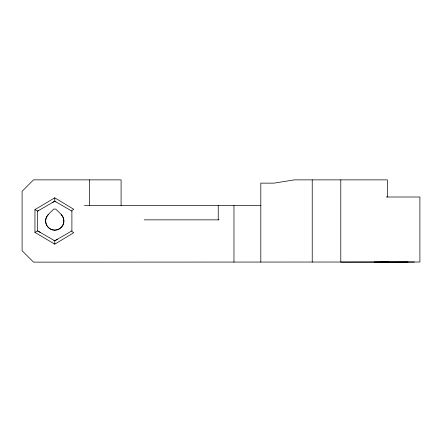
<?xml version="1.0" encoding="UTF-8"?>
<svg xmlns="http://www.w3.org/2000/svg" width="442" height="442" viewBox="0 0 442 442"><rect width="100%" height="100%" fill="white"/><g stroke="black" fill="none" stroke-linecap="round" stroke-linejoin="round"><path stroke-width="0.66" d="M34.946 232.393L34.946 209.607L54.775 197.823L73.77 209.32L71.897 210.48L71.897 231.52L73.77 232.68L54.775 244.177L34.946 232.393L37.609 230.879L54.758 240.791L57.366 239.282M54.775 244.177L54.769 240.785L53.863 240.271M34.946 209.607L37.609 211.121L54.758 201.209L54.775 197.823M63.891 221.309C63.897 227.901 55.907 232.393 50.277 228.967C47.554 227.409 45.753 224.453 45.625 221.309C45.338 215.862 50.487 212.591 53.747 209.083L55.769 209.083C58.847 212.53 63.908 215.552 63.858 220.773M52.167 202.707L54.758 201.176L71.897 211.105M38.647 210.514L37.609 211.121L37.62 230.895L40.426 232.514M54.758 240.791L71.897 230.895M388.595 262.012L33.526 262.134L22.1 250.708L22.1 191.292L33.526 179.866L121.091 179.866L121.091 205.574M380.507 262.134L385.557 262.012M381.418 262.128L414.425 262.012M408.01 262.012L340.793 262.134L340.793 179.866M386.236 197.005L419.9 197.005L419.9 262.012L374.385 262.012M84.428 205.574L260.89 205.574M144.18 219.856L218.939 219.856M54.758 201.176L55.891 201.861M387.385 197.005L387.385 179.866L294.521 179.866L273.957 183.137L260.813 183.137L260.813 262.134M312.229 179.866L312.229 262.134M233.967 205.574L233.967 262.134M218.237 205.574L218.237 219.856M89.433 179.866L89.433 205.574M61.223 214.536A9.138 9.138 0 0 1 61.223 227.464A9.138 9.138 0 0 1 48.294 227.464A9.138 9.138 0 0 1 48.294 214.536"/></g></svg>
